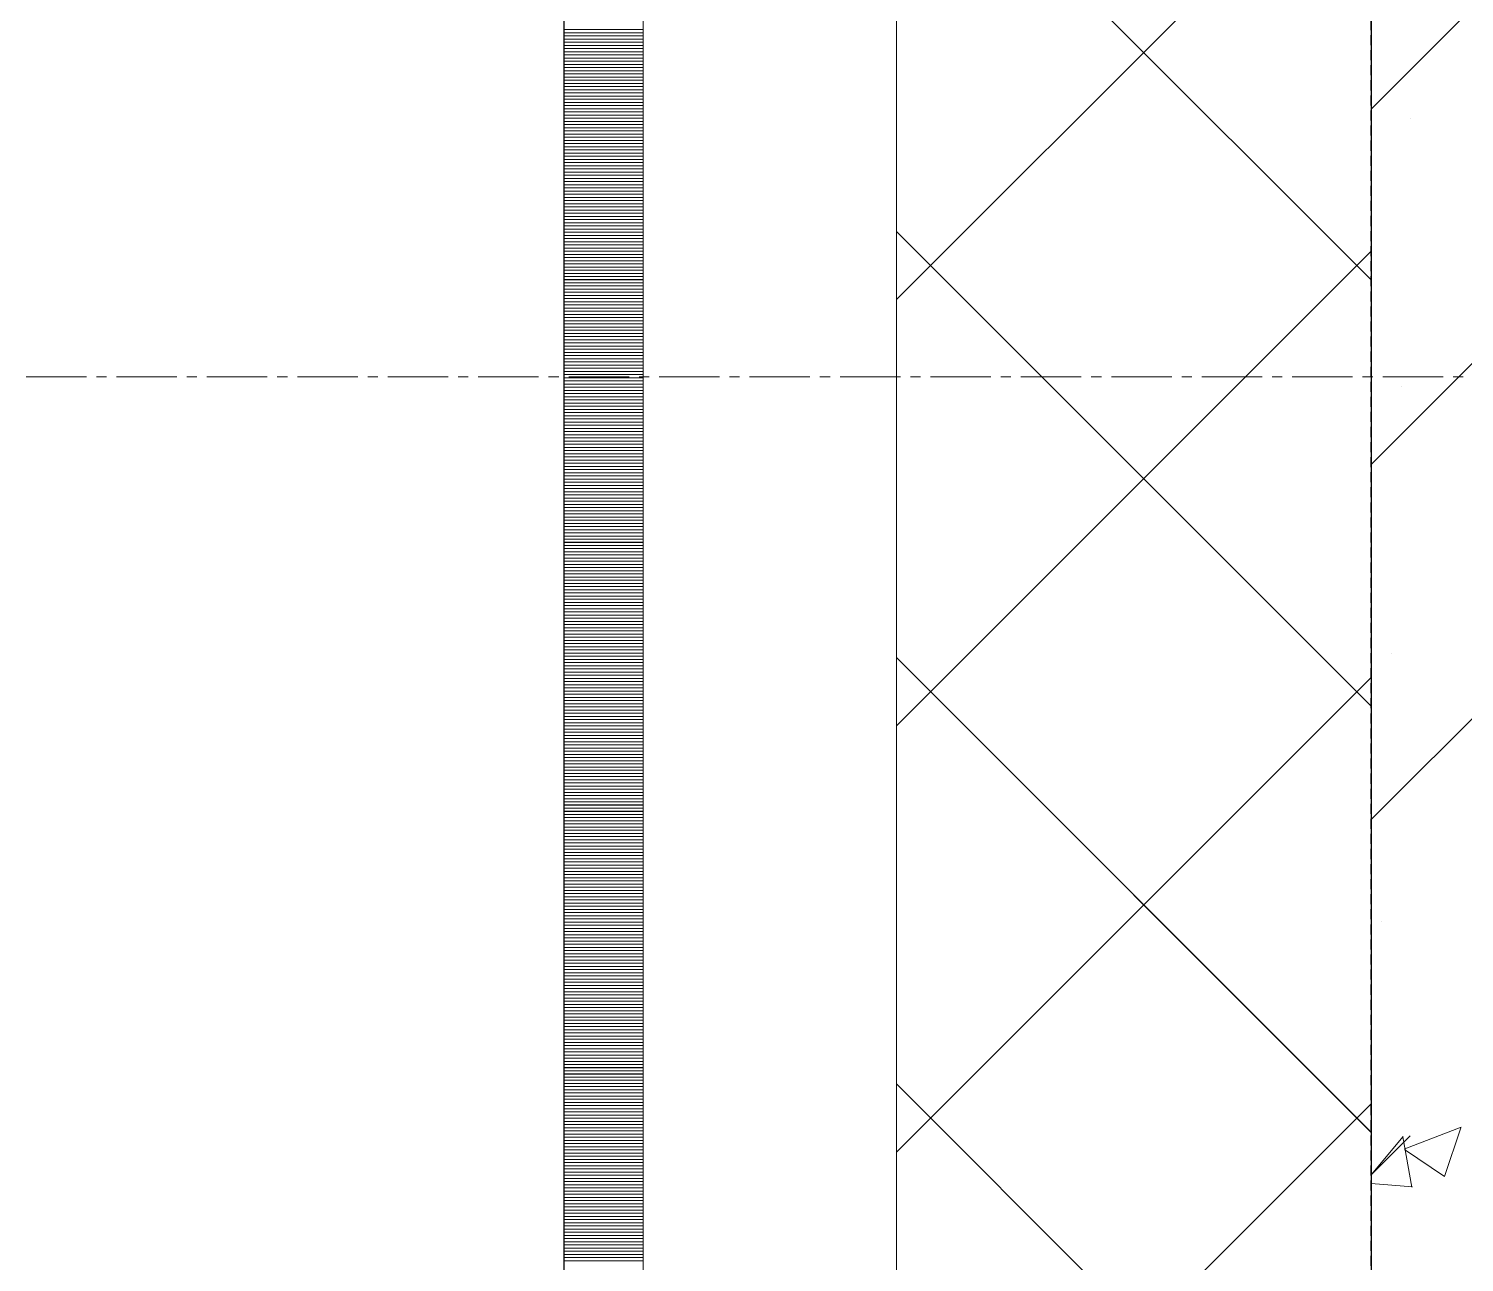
# Model space of a CAD drawing. Header units: millimetres. Extents: x 470010 to 1231400, y -134005 to 421770.
# Drawn here: x 805998.6 to 806452.1, y 158433.5 to 158823.3 of the extents above; entities that cross this region are included whole.
import ezdxf
from ezdxf.enums import TextEntityAlignment as Align

# ---------------------------------------------------------------- set-up
doc = ezdxf.new("R2010")
doc.units = ezdxf.units.MM
for name, pattern in [('CENTER2', [28.575, 19.05, -3.175, 3.175, -3.175]), ('DASHED', [19.05, 12.7, -6.35]), ('HIDDEN2', [4.7625, 3.175, -1.5875])]:
    doc.linetypes.add(name, pattern=pattern)
doc.layers.get('Defpoints').update_dxf_attribs({"color": 140})
doc.layers.add('АР_Делит', color=120, linetype='Continuous', lineweight=0, plot=False)
for name, color, linetype, lineweight in [('АР_Колонны', 70, 'Continuous', 30), ('АР_Стены ЖБ', 7, 'Continuous', 35), ('АР_Стены ПЕНОблок', 52, 'Continuous', 20), ('АР_Тонкая', 254, 'Continuous', 5), ('АР_Утеплитель', 31, 'Continuous', 0), ('АР_Штриховка', 8, 'Continuous', 0)]:
    doc.layers.add(name, color=color, linetype=linetype, lineweight=lineweight)
doc.layers.add('РД_Оси_100', color=7, linetype='Continuous', lineweight=0, true_color=0x525252)
doc.styles.add('style1', font='ARIALN.TTF')

# ---------------------------------------------------------------- blocks, each defined once
blk = doc.blocks.new('СОШ_2200_АР_ОСИ_М100_28.05.24')
at = {"layer": 'АР_Делит', "color": 251, "linetype": 'DASHED', "true_color": 0x636466}
blk.add_lwpolyline([(114955, 135155), (114955, -355), (93595.036, -355), (93595.036, 13855), (94145, 13855), (94145, 68320), (66055, 68320), (66055, 13857.73), (83455, 13857.73), (83455, -355), (45245, -355), (45245, 13145), (44695, 13145), (44695, 26755), (45245, 26755), (45245, 68320), (20455, 68320), (20455, 26755), (27955, 26755), (27955, 13145), (-355, 13145), (-355, 100855)], dxfattribs=at)
at = {"layer": 'РД_Оси_100', "color": 251, "linetype": 'CENTER2', "true_color": 0x636466}
blk.add_line((29555, 36000), (-5954.958, 36000), dxfattribs=at)
blk = doc.blocks.new('A$C9108343f')
at = {"layer": 'АР_Колонны', "color": 18, "linetype": 'HIDDEN2', "lineweight": 25, "true_color": 0x000000}
blk.add_line((140704.09, 258479.49), (140704.09, 259679.49), dxfattribs=at)
at = {"layer": 'АР_Колонны', "color": 18, "linetype": 'Continuous', "lineweight": 15, "true_color": 0x000000}
blk.add_line((140704.09, 259679.49), (140704.09, 258479.49), dxfattribs=at)
blk.add_line((140704.09, 259679.49), (140704.09, 258479.49), dxfattribs=at)
at = {"layer": 'АР_Стены ЖБ', "color": 18, "linetype": 'Continuous', "lineweight": 30, "true_color": 0x000000}
blk.add_line((140704.09, 259679.49), (140704.09, 258479.49), dxfattribs=at)
at = {"layer": 'АР_Стены ПЕНОблок', "color": 18, "linetype": 'Continuous', "lineweight": 20, "true_color": 0x000000}
blk.add_line((140704.09, 313879.49), (140704.09, 237679.49), dxfattribs=at)
at = {"layer": 'АР_Тонкая', "color": 18, "linetype": 'Continuous', "lineweight": 5, "true_color": 0x000000}
for p, q in [((140449.09, 313879.49), (140449.09, 237679.49)), ((140474.09, 313879.49), (140474.09, 237679.49)), ((140474.09, 237679.49), (140474.09, 313879.49)), ((140554.09, 237679.49), (140554.09, 313879.49))]:
    blk.add_line(p, q, dxfattribs=at)
at = {"layer": 'АР_Утеплитель', "color": 18, "linetype": 'Continuous', "lineweight": 0, "true_color": 0x000000}
for p, q in [((140554.09, 313879.49), (140554.09, 237679.49)), ((140704.09, 237679.49), (140704.09, 313879.49))]:
    blk.add_line(p, q, dxfattribs=at)
at = {"layer": 'АР_Штриховка', "color": 18, "linetype": 'Continuous', "lineweight": 5, "true_color": 0x000000}
for p, q in [((140704.09, 259164.13), (140924.09, 259384.13)), ((140704.09, 258939.62), (140924.09, 259159.62)), ((140704.09, 259051.87), (140800.62, 259148.4)), ((140704.09, 258827.37), (140716.43, 258839.7))]:
    blk.add_line(p, q, dxfattribs=at)
at = {"layer": 'АР_Штриховка', "color": 18, "linetype": 'Continuous', "lineweight": 0, "true_color": 0x000000}
for p, q in [((140704.09, 259110.22), (140554.09, 259260.22)), ((140554.09, 259103.93), (140704.09, 259253.93)), ((140449.09, 259189.24), (140474.09, 259189.24)), ((140449.09, 259188.24), (140474.09, 259188.24)), ((140449.09, 259187.24), (140474.09, 259187.24)), ((140449.09, 259186.24), (140474.09, 259186.24)), ((140449.09, 259185.24), (140474.09, 259185.24)), ((140449.09, 259184.24), (140474.09, 259184.24)), ((140449.09, 259183.24), (140474.09, 259183.24)), ((140449.09, 259182.24), (140474.09, 259182.24)), ((140449.09, 259181.24), (140474.09, 259181.24)), ((140449.09, 259180.24), (140474.09, 259180.24)), ((140449.09, 259179.24), (140474.09, 259179.24)), ((140449.09, 259178.24), (140474.09, 259178.24)), ((140449.09, 259177.24), (140474.09, 259177.24)), ((140449.09, 259176.24), (140474.09, 259176.24)), ((140449.09, 259175.24), (140474.09, 259175.24)), ((140449.09, 259174.24), (140474.09, 259174.24)), ((140449.09, 259173.24), (140474.09, 259173.24)), ((140449.09, 259172.24), (140474.09, 259172.24)), ((140449.09, 259171.24), (140474.09, 259171.24)), ((140449.09, 259170.24), (140474.09, 259170.24)), ((140449.09, 259169.24), (140474.09, 259169.24)), ((140449.09, 259168.24), (140474.09, 259168.24)), ((140449.09, 259167.24), (140474.09, 259167.24)), ((140449.09, 259166.24), (140474.09, 259166.24)), ((140449.09, 259165.24), (140474.09, 259165.24)), ((140449.09, 259164.24), (140474.09, 259164.24)), ((140449.09, 259163.24), (140474.09, 259163.24)), ((140449.09, 259162.24), (140474.09, 259162.24)), ((140449.09, 259161.24), (140474.09, 259161.24)), ((140449.09, 259160.24), (140474.09, 259160.24)), ((140449.09, 259159.24), (140474.09, 259159.24)), ((140449.09, 259158.24), (140474.09, 259158.24)), ((140716.64, 259161.09), (140716.64, 259161.09)), ((140449.09, 259157.24), (140474.09, 259157.24)), ((140449.09, 259156.24), (140474.09, 259156.24)), ((140449.09, 259155.24), (140474.09, 259155.24)), ((140449.09, 259154.24), (140474.09, 259154.24)), ((140449.09, 259153.24), (140474.09, 259153.24)), ((140449.09, 259152.24), (140474.09, 259152.24)), ((140449.09, 259151.24), (140474.09, 259151.24)), ((140449.09, 259150.24), (140474.09, 259150.24)), ((140449.09, 259149.24), (140474.09, 259149.24)), ((140449.09, 259148.24), (140474.09, 259148.24)), ((140449.09, 259147.24), (140474.09, 259147.24)), ((140449.09, 259146.24), (140474.09, 259146.24)), ((140449.09, 259145.24), (140474.09, 259145.24)), ((140449.09, 259144.24), (140474.09, 259144.24)), ((140449.09, 259143.24), (140474.09, 259143.24)), ((140449.09, 259142.24), (140474.09, 259142.24)), ((140449.09, 259141.24), (140474.09, 259141.24)), ((140449.09, 259140.24), (140474.09, 259140.24)), ((140449.09, 259139.24), (140474.09, 259139.24)), ((140449.09, 259138.24), (140474.09, 259138.24)), ((140449.09, 259137.24), (140474.09, 259137.24)), ((140449.09, 259136.24), (140474.09, 259136.24)), ((140449.09, 259135.24), (140474.09, 259135.24)), ((140449.09, 259134.24), (140474.09, 259134.24)), ((140449.09, 259133.24), (140474.09, 259133.24)), ((140449.09, 259132.24), (140474.09, 259132.24)), ((140449.09, 259131.24), (140474.09, 259131.24)), ((140449.09, 259130.24), (140474.09, 259130.24)), ((140449.09, 259129.24), (140474.09, 259129.24)), ((140449.09, 259128.24), (140474.09, 259128.24)), ((140449.09, 259127.24), (140474.09, 259127.24)), ((140449.09, 259126.24), (140474.09, 259126.24)), ((140449.09, 259125.24), (140474.09, 259125.24)), ((140449.09, 259124.24), (140474.09, 259124.24)), ((140449.09, 259123.24), (140474.09, 259123.24)), ((140449.09, 259122.24), (140474.09, 259122.24)), ((140449.09, 259121.24), (140474.09, 259121.24)), ((140704.09, 258975.51), (140554.09, 259125.51)), ((140449.09, 259120.24), (140474.09, 259120.24)), ((140449.09, 259119.24), (140474.09, 259119.24)), ((140449.09, 259118.24), (140474.09, 259118.24)), ((140449.09, 259117.24), (140474.09, 259117.24)), ((140554.09, 258969.22), (140704.09, 259119.22)), ((140449.09, 259116.24), (140474.09, 259116.24)), ((140449.09, 259115.24), (140474.09, 259115.24)), ((140449.09, 259114.24), (140474.09, 259114.24)), ((140449.09, 259113.24), (140474.09, 259113.24)), ((140449.09, 259112.24), (140474.09, 259112.24)), ((140449.09, 259111.24), (140474.09, 259111.24)), ((140449.09, 259110.24), (140474.09, 259110.24)), ((140449.09, 259109.24), (140474.09, 259109.24)), ((140449.09, 259108.24), (140474.09, 259108.24)), ((140449.09, 259107.24), (140474.09, 259107.24)), ((140449.09, 259106.24), (140474.09, 259106.24)), ((140449.09, 259105.24), (140474.09, 259105.24)), ((140449.09, 259104.24), (140474.09, 259104.24)), ((140449.09, 259103.24), (140474.09, 259103.24)), ((140449.09, 259102.24), (140474.09, 259102.24)), ((140449.09, 259101.24), (140474.09, 259101.24)), ((140449.09, 259100.24), (140474.09, 259100.24)), ((140449.09, 259099.24), (140474.09, 259099.24)), ((140449.09, 259098.24), (140474.09, 259098.24)), ((140449.09, 259097.24), (140474.09, 259097.24)), ((140449.09, 259096.24), (140474.09, 259096.24)), ((140449.09, 259095.24), (140474.09, 259095.24)), ((140449.09, 259094.24), (140474.09, 259094.24)), ((140449.09, 259093.24), (140474.09, 259093.24)), ((140449.09, 259092.24), (140474.09, 259092.24)), ((140449.09, 259091.24), (140474.09, 259091.24)), ((140449.09, 259090.24), (140474.09, 259090.24)), ((140449.09, 259089.24), (140474.09, 259089.24)), ((140449.09, 259088.24), (140474.09, 259088.24)), ((140449.09, 259087.24), (140474.09, 259087.24)), ((140449.09, 259086.24), (140474.09, 259086.24)), ((140449.09, 259085.24), (140474.09, 259085.24)), ((140449.09, 259084.24), (140474.09, 259084.24)), ((140449.09, 259083.24), (140474.09, 259083.24)), ((140449.09, 259082.24), (140474.09, 259082.24)), ((140449.09, 259081.24), (140474.09, 259081.24)), ((140449.09, 259080.24), (140474.09, 259080.24)), ((140449.09, 259079.24), (140474.09, 259079.24)), ((140449.09, 259078.24), (140474.09, 259078.24)), ((140449.09, 259077.24), (140474.09, 259077.24)), ((140449.09, 259076.24), (140474.09, 259076.24)), ((140713.55, 259076.53), (140713.55, 259076.53)), ((140449.09, 259075.24), (140474.09, 259075.24)), ((140449.09, 259074.24), (140474.09, 259074.24)), ((140449.09, 259073.24), (140474.09, 259073.24)), ((140449.09, 259072.24), (140474.09, 259072.24)), ((140449.09, 259071.24), (140474.09, 259071.24)), ((140449.09, 259070.24), (140474.09, 259070.24)), ((140449.09, 259069.24), (140474.09, 259069.24)), ((140449.09, 259068.24), (140474.09, 259068.24)), ((140449.09, 259067.24), (140474.09, 259067.24)), ((140449.09, 259066.24), (140474.09, 259066.24)), ((140449.09, 259065.24), (140474.09, 259065.24)), ((140449.09, 259064.24), (140474.09, 259064.24)), ((140449.09, 259063.24), (140474.09, 259063.24)), ((140449.09, 259062.24), (140474.09, 259062.24)), ((140449.09, 259061.24), (140474.09, 259061.24)), ((140449.09, 259060.24), (140474.09, 259060.24)), ((140449.09, 259059.24), (140474.09, 259059.24)), ((140449.09, 259058.24), (140474.09, 259058.24)), ((140449.09, 259057.24), (140474.09, 259057.24)), ((140449.09, 259056.24), (140474.09, 259056.24)), ((140449.09, 259055.24), (140474.09, 259055.24)), ((140449.09, 259054.24), (140474.09, 259054.24)), ((140449.09, 259053.24), (140474.09, 259053.24)), ((140449.09, 259052.24), (140474.09, 259052.24)), ((140449.09, 259051.24), (140474.09, 259051.24)), ((140449.09, 259050.24), (140474.09, 259050.24)), ((140449.09, 259049.24), (140474.09, 259049.24)), ((140449.09, 259048.24), (140474.09, 259048.24)), ((140449.09, 259047.24), (140474.09, 259047.24)), ((140449.09, 259046.24), (140474.09, 259046.24)), ((140449.09, 259045.24), (140474.09, 259045.24)), ((140449.09, 259044.24), (140474.09, 259044.24)), ((140449.09, 259043.24), (140474.09, 259043.24)), ((140449.09, 259042.24), (140474.09, 259042.24)), ((140449.09, 259041.24), (140474.09, 259041.24)), ((140449.09, 259040.24), (140474.09, 259040.24)), ((140449.09, 259039.24), (140474.09, 259039.24)), ((140449.09, 259038.24), (140474.09, 259038.24)), ((140449.09, 259037.24), (140474.09, 259037.24)), ((140449.09, 259036.24), (140474.09, 259036.24)), ((140449.09, 259035.24), (140474.09, 259035.24)), ((140449.09, 259034.24), (140474.09, 259034.24)), ((140449.09, 259033.24), (140474.09, 259033.24)), ((140449.09, 259032.24), (140474.09, 259032.24)), ((140449.09, 259031.24), (140474.09, 259031.24)), ((140449.09, 259030.24), (140474.09, 259030.24)), ((140449.09, 259029.24), (140474.09, 259029.24)), ((140449.09, 259028.24), (140474.09, 259028.24)), ((140449.09, 259027.24), (140474.09, 259027.24)), ((140449.09, 259026.24), (140474.09, 259026.24)), ((140449.09, 259025.24), (140474.09, 259025.24)), ((140449.09, 259024.24), (140474.09, 259024.24)), ((140449.09, 259023.24), (140474.09, 259023.24)), ((140449.09, 259022.24), (140474.09, 259022.24)), ((140449.09, 259021.24), (140474.09, 259021.24)), ((140449.09, 259020.24), (140474.09, 259020.24)), ((140449.09, 259019.24), (140474.09, 259019.24)), ((140449.09, 259018.24), (140474.09, 259018.24)), ((140449.09, 259017.24), (140474.09, 259017.24)), ((140449.09, 259016.24), (140474.09, 259016.24)), ((140449.09, 259015.24), (140474.09, 259015.24)), ((140449.09, 259014.24), (140474.09, 259014.24)), ((140449.09, 259013.24), (140474.09, 259013.24)), ((140449.09, 259012.24), (140474.09, 259012.24)), ((140449.09, 259011.24), (140474.09, 259011.24)), ((140449.09, 259010.24), (140474.09, 259010.24)), ((140449.09, 259009.24), (140474.09, 259009.24)), ((140449.09, 259008.24), (140474.09, 259008.24)), ((140449.09, 259007.24), (140474.09, 259007.24)), ((140449.09, 259006.24), (140474.09, 259006.24)), ((140449.09, 259005.24), (140474.09, 259005.24)), ((140449.09, 259004.24), (140474.09, 259004.24)), ((140449.09, 259003.24), (140474.09, 259003.24)), ((140449.09, 259002.24), (140474.09, 259002.24)), ((140449.09, 259001.24), (140474.09, 259001.24)), ((140449.09, 259000.24), (140474.09, 259000.24)), ((140449.09, 258999.24), (140474.09, 258999.24)), ((140449.09, 258998.24), (140474.09, 258998.24)), ((140449.09, 258997.24), (140474.09, 258997.24)), ((140449.09, 258996.24), (140474.09, 258996.24)), ((140449.09, 258995.24), (140474.09, 258995.24)), ((140449.09, 258994.24), (140474.09, 258994.24)), ((140449.09, 258993.24), (140474.09, 258993.24)), ((140449.09, 258992.24), (140474.09, 258992.24)), ((140449.09, 258991.24), (140474.09, 258991.24)), ((140449.09, 258990.24), (140474.09, 258990.24)), ((140704.09, 258840.81), (140554.09, 258990.81)), ((140710.46, 258991.98), (140710.46, 258991.98)), ((140449.09, 258989.24), (140474.09, 258989.24)), ((140449.09, 258988.24), (140474.09, 258988.24)), ((140449.09, 258987.24), (140474.09, 258987.24)), ((140449.09, 258986.24), (140474.09, 258986.24)), ((140449.09, 258985.24), (140474.09, 258985.24)), ((140449.09, 258984.24), (140474.09, 258984.24)), ((140449.09, 258983.24), (140474.09, 258983.24)), ((140449.09, 258982.24), (140474.09, 258982.24)), ((140449.09, 258981.24), (140474.09, 258981.24)), ((140554.09, 258834.52), (140704.09, 258984.52)), ((140449.09, 258980.24), (140474.09, 258980.24)), ((140449.09, 258979.24), (140474.09, 258979.24)), ((140449.09, 258978.24), (140474.09, 258978.24)), ((140449.09, 258977.24), (140474.09, 258977.24)), ((140449.09, 258976.24), (140474.09, 258976.24)), ((140449.09, 258975.24), (140474.09, 258975.24)), ((140449.09, 258974.24), (140474.09, 258974.24)), ((140449.09, 258973.24), (140474.09, 258973.24)), ((140449.09, 258972.24), (140474.09, 258972.24)), ((140449.09, 258971.24), (140474.09, 258971.24)), ((140449.09, 258970.24), (140474.09, 258970.24)), ((140449.09, 258969.24), (140474.09, 258969.24)), ((140449.09, 258968.24), (140474.09, 258968.24)), ((140449.09, 258967.24), (140474.09, 258967.24)), ((140449.09, 258966.24), (140474.09, 258966.24)), ((140449.09, 258965.24), (140474.09, 258965.24)), ((140449.09, 258964.24), (140474.09, 258964.24)), ((140449.09, 258963.24), (140474.09, 258963.24)), ((140449.09, 258962.24), (140474.09, 258962.24)), ((140449.09, 258961.24), (140474.09, 258961.24)), ((140449.09, 258960.24), (140474.09, 258960.24)), ((140449.09, 258959.24), (140474.09, 258959.24)), ((140449.09, 258958.24), (140474.09, 258958.24)), ((140449.09, 258957.24), (140474.09, 258957.24)), ((140449.09, 258956.24), (140474.09, 258956.24)), ((140449.09, 258955.24), (140474.09, 258955.24)), ((140449.09, 258954.24), (140474.09, 258954.24)), ((140449.09, 258953.24), (140474.09, 258953.24)), ((140449.09, 258952.24), (140474.09, 258952.24)), ((140449.09, 258951.24), (140474.09, 258951.24)), ((140449.09, 258950.24), (140474.09, 258950.24)), ((140449.09, 258949.24), (140474.09, 258949.24)), ((140449.09, 258948.24), (140474.09, 258948.24)), ((140449.09, 258947.24), (140474.09, 258947.24)), ((140449.09, 258946.24), (140474.09, 258946.24)), ((140449.09, 258945.24), (140474.09, 258945.24)), ((140449.09, 258944.24), (140474.09, 258944.24)), ((140449.09, 258943.24), (140474.09, 258943.24)), ((140449.09, 258942.24), (140474.09, 258942.24)), ((140449.09, 258941.24), (140474.09, 258941.24)), ((140449.09, 258940.24), (140474.09, 258940.24)), ((140449.09, 258939.24), (140474.09, 258939.24)), ((140449.09, 258938.24), (140474.09, 258938.24)), ((140449.09, 258937.24), (140474.09, 258937.24)), ((140449.09, 258936.24), (140474.09, 258936.24)), ((140449.09, 258935.24), (140474.09, 258935.24)), ((140449.09, 258934.24), (140474.09, 258934.24)), ((140449.09, 258933.24), (140474.09, 258933.24)), ((140449.09, 258932.24), (140474.09, 258932.24)), ((140449.09, 258931.24), (140474.09, 258931.24)), ((140449.09, 258930.24), (140474.09, 258930.24)), ((140449.09, 258929.24), (140474.09, 258929.24)), ((140449.09, 258928.24), (140474.09, 258928.24)), ((140449.09, 258927.24), (140474.09, 258927.24)), ((140449.09, 258926.24), (140474.09, 258926.24)), ((140449.09, 258925.24), (140474.09, 258925.24)), ((140449.09, 258924.24), (140474.09, 258924.24)), ((140449.09, 258923.24), (140474.09, 258923.24)), ((140449.09, 258922.24), (140474.09, 258922.24)), ((140449.09, 258921.24), (140474.09, 258921.24)), ((140449.09, 258920.24), (140474.09, 258920.24)), ((140449.09, 258919.24), (140474.09, 258919.24)), ((140449.09, 258918.24), (140474.09, 258918.24)), ((140449.09, 258917.24), (140474.09, 258917.24)), ((140449.09, 258916.24), (140474.09, 258916.24)), ((140449.09, 258915.24), (140474.09, 258915.24)), ((140449.09, 258914.24), (140474.09, 258914.24)), ((140449.09, 258913.24), (140474.09, 258913.24)), ((140449.09, 258912.24), (140474.09, 258912.24)), ((140449.09, 258911.24), (140474.09, 258911.24)), ((140449.09, 258910.24), (140474.09, 258910.24)), ((140449.09, 258909.24), (140474.09, 258909.24)), ((140449.09, 258908.24), (140474.09, 258908.24)), ((140449.09, 258907.24), (140474.09, 258907.24)), ((140449.09, 258906.24), (140474.09, 258906.24)), ((140449.09, 258905.24), (140474.09, 258905.24)), ((140449.09, 258904.24), (140474.09, 258904.24)), ((140707.37, 258907.42), (140707.37, 258907.42)), ((140449.09, 258903.24), (140474.09, 258903.24)), ((140449.09, 258902.24), (140474.09, 258902.24)), ((140449.09, 258901.24), (140474.09, 258901.24)), ((140449.09, 258900.24), (140474.09, 258900.24)), ((140449.09, 258899.24), (140474.09, 258899.24)), ((140449.09, 258898.24), (140474.09, 258898.24)), ((140449.09, 258897.24), (140474.09, 258897.24)), ((140449.09, 258896.24), (140474.09, 258896.24)), ((140449.09, 258895.24), (140474.09, 258895.24)), ((140449.09, 258894.24), (140474.09, 258894.24)), ((140449.09, 258893.24), (140474.09, 258893.24)), ((140449.09, 258892.24), (140474.09, 258892.24)), ((140449.09, 258891.24), (140474.09, 258891.24)), ((140449.09, 258890.24), (140474.09, 258890.24)), ((140449.09, 258889.24), (140474.09, 258889.24)), ((140449.09, 258888.24), (140474.09, 258888.24)), ((140449.09, 258887.24), (140474.09, 258887.24)), ((140449.09, 258886.24), (140474.09, 258886.24)), ((140449.09, 258885.24), (140474.09, 258885.24)), ((140449.09, 258884.24), (140474.09, 258884.24)), ((140449.09, 258883.24), (140474.09, 258883.24)), ((140449.09, 258882.24), (140474.09, 258882.24)), ((140449.09, 258881.24), (140474.09, 258881.24)), ((140449.09, 258880.24), (140474.09, 258880.24)), ((140449.09, 258879.24), (140474.09, 258879.24)), ((140449.09, 258878.24), (140474.09, 258878.24)), ((140449.09, 258877.24), (140474.09, 258877.24)), ((140449.09, 258876.24), (140474.09, 258876.24)), ((140449.09, 258875.24), (140474.09, 258875.24)), ((140449.09, 258874.24), (140474.09, 258874.24)), ((140449.09, 258873.24), (140474.09, 258873.24)), ((140449.09, 258872.24), (140474.09, 258872.24)), ((140449.09, 258871.24), (140474.09, 258871.24)), ((140449.09, 258870.24), (140474.09, 258870.24)), ((140449.09, 258869.24), (140474.09, 258869.24)), ((140449.09, 258868.24), (140474.09, 258868.24)), ((140449.09, 258867.24), (140474.09, 258867.24)), ((140449.09, 258866.24), (140474.09, 258866.24)), ((140449.09, 258865.24), (140474.09, 258865.24)), ((140449.09, 258864.24), (140474.09, 258864.24)), ((140449.09, 258863.24), (140474.09, 258863.24)), ((140449.09, 258862.24), (140474.09, 258862.24)), ((140449.09, 258861.24), (140474.09, 258861.24)), ((140449.09, 258860.24), (140474.09, 258860.24)), ((140449.09, 258859.24), (140474.09, 258859.24)), ((140449.09, 258858.24), (140474.09, 258858.24)), ((140449.09, 258857.24), (140474.09, 258857.24)), ((140449.09, 258856.24), (140474.09, 258856.24)), ((140449.09, 258855.24), (140474.09, 258855.24)), ((140449.09, 258854.24), (140474.09, 258854.24)), ((140704.09, 258706.1), (140554.09, 258856.1)), ((140449.09, 258853.24), (140474.09, 258853.24)), ((140449.09, 258852.24), (140474.09, 258852.24)), ((140449.09, 258851.24), (140474.09, 258851.24)), ((140449.09, 258850.24), (140474.09, 258850.24)), ((140449.09, 258849.24), (140474.09, 258849.24)), ((140554.09, 258699.82), (140704.09, 258849.82)), ((140449.09, 258848.24), (140474.09, 258848.24)), ((140449.09, 258847.24), (140474.09, 258847.24)), ((140449.09, 258846.24), (140474.09, 258846.24)), ((140449.09, 258845.24), (140474.09, 258845.24)), ((140449.09, 258844.24), (140474.09, 258844.24)), ((140449.09, 258843.24), (140474.09, 258843.24)), ((140449.09, 258842.24), (140474.09, 258842.24)), ((140449.09, 258841.24), (140474.09, 258841.24)), ((140449.09, 258840.24), (140474.09, 258840.24)), ((140714.75, 258835.62), (140732.53, 258842.44)), ((140727.3, 258826.9), (140732.45, 258842.25)), ((140449.09, 258839.24), (140474.09, 258839.24)), ((140449.09, 258838.24), (140474.09, 258838.24)), ((140449.09, 258837.24), (140474.09, 258837.24)), ((140449.09, 258836.24), (140474.09, 258836.24)), ((140704.09, 258827.34), (140714.27, 258839.47)), ((140717.01, 258823.5), (140714.07, 258839.42)), ((140714.66, 258835.42), (140727.3, 258826.9)), ((140449.09, 258835.24), (140474.09, 258835.24)), ((140449.09, 258834.24), (140474.09, 258834.24)), ((140449.09, 258833.24), (140474.09, 258833.24)), ((140449.09, 258832.24), (140474.09, 258832.24)), ((140449.09, 258831.24), (140474.09, 258831.24)), ((140449.09, 258830.24), (140474.09, 258830.24)), ((140449.09, 258829.24), (140474.09, 258829.24)), ((140449.09, 258828.24), (140474.09, 258828.24)), ((140449.09, 258827.24), (140474.09, 258827.24)), ((140449.09, 258826.24), (140474.09, 258826.24)), ((140449.09, 258825.24), (140474.09, 258825.24)), ((140449.09, 258824.24), (140474.09, 258824.24)), ((140449.09, 258823.24), (140474.09, 258823.24)), ((140449.09, 258822.24), (140474.09, 258822.24)), ((140704.09, 258824.68), (140717.21, 258823.54)), ((140704.28, 258822.87), (140704.28, 258822.87)), ((140449.09, 258821.24), (140474.09, 258821.24)), ((140449.09, 258820.24), (140474.09, 258820.24)), ((140449.09, 258819.24), (140474.09, 258819.24)), ((140449.09, 258818.24), (140474.09, 258818.24)), ((140449.09, 258817.24), (140474.09, 258817.24)), ((140449.09, 258816.24), (140474.09, 258816.24)), ((140449.09, 258815.24), (140474.09, 258815.24)), ((140449.09, 258814.24), (140474.09, 258814.24)), ((140449.09, 258813.24), (140474.09, 258813.24)), ((140449.09, 258812.24), (140474.09, 258812.24)), ((140449.09, 258811.24), (140474.09, 258811.24)), ((140449.09, 258810.24), (140474.09, 258810.24)), ((140449.09, 258809.24), (140474.09, 258809.24)), ((140449.09, 258808.24), (140474.09, 258808.24)), ((140449.09, 258807.24), (140474.09, 258807.24)), ((140449.09, 258806.24), (140474.09, 258806.24)), ((140449.09, 258805.24), (140474.09, 258805.24)), ((140449.09, 258804.24), (140474.09, 258804.24)), ((140449.09, 258803.24), (140474.09, 258803.24)), ((140449.09, 258802.24), (140474.09, 258802.24)), ((140449.09, 258801.24), (140474.09, 258801.24)), ((140449.09, 258800.24), (140474.09, 258800.24))]:
    blk.add_line(p, q, dxfattribs=at)
at = {"layer": 'РД_Оси_100'}
blk.add_blockref('СОШ_2200_АР_ОСИ_М100_28.05.24', (140804.09, 223079.49), dxfattribs=at)
at = {"layer": 'Defpoints', "color": 18, "true_color": 0x000000, "style": 'style1'}
for p in [(143949.34, 316089.12), (143974.98, 281639.5), (143890.4, 273244.71), (143839.99, 264276.81), (143967.75, 254892.38), (12251.96, 104178.14), (12382.58, 96023.14)]:
    blk.add_attdef('АР-ПОМЕЩЕНИЕ:НАИМЕНОВАНИЕ', text='', height=100, dxfattribs=at).set_placement(p, align=Align.MIDDLE)
at = {"layer": 'Defpoints', "color": 18, "true_color": 0x000000, "style": 'style1', "flags": 8}
for p in [(143951.3, 279099.09), (143848.34, 269251.11), (143875.33, 260094.25), (144049.74, 250824.7), (163419.28, 238153.36), (155897.46, 237965.97), (183037.2, 237965.97), (143342.94, 237876.19)]:
    blk.add_attdef('АР-ПОМЕЩЕНИЕ:НАИМЕНОВАНИЕ', text='', height=100, dxfattribs=at).set_placement(p, align=Align.MIDDLE)

msp = doc.modelspace()

# ---------------------------------------------------------------- linework, layer by layer
at = {"layer": 'АР_Колонны', "color": 18, "linetype": 'HIDDEN2', "lineweight": 25, "true_color": 0x000000}
msp.add_line((806422.706, 158113.25), (806422.706, 159313.25), dxfattribs=at)
at = {"layer": 'АР_Колонны', "color": 18, "linetype": 'Continuous', "lineweight": 15, "true_color": 0x000000}
msp.add_line((806422.706, 159313.25), (806422.706, 158113.25), dxfattribs=at)
msp.add_line((806422.706, 159313.25), (806422.706, 158113.25), dxfattribs=at)
at = {"layer": 'АР_Стены ЖБ', "color": 18, "linetype": 'Continuous', "lineweight": 30, "true_color": 0x000000}
msp.add_line((806422.706, 159313.25), (806422.706, 158113.25), dxfattribs=at)
at = {"layer": 'АР_Стены ПЕНОблок', "color": 18, "linetype": 'Continuous', "lineweight": 20, "true_color": 0x000000}
msp.add_line((806422.706, 213513.251), (806422.706, 137313.251), dxfattribs=at)
at = {"layer": 'АР_Тонкая', "color": 18, "linetype": 'Continuous', "lineweight": 5, "true_color": 0x000000}
for p, q in [((806167.706, 213513.251), (806167.706, 137313.251)), ((806192.706, 213513.251), (806192.706, 137313.251)), ((806192.706, 137313.251), (806192.706, 213513.251)), ((806272.706, 137313.251), (806272.706, 213513.251))]:
    msp.add_line(p, q, dxfattribs=at)
at = {"layer": 'АР_Утеплитель', "color": 18, "linetype": 'Continuous', "lineweight": 0, "true_color": 0x000000}
for p, q in [((806272.706, 213513.251), (806272.706, 137313.251)), ((806422.706, 137313.251), (806422.706, 213513.251))]:
    msp.add_line(p, q, dxfattribs=at)
at = {"layer": 'АР_Штриховка', "color": 18, "linetype": 'Continuous', "lineweight": 5, "true_color": 0x000000}
for p, q in [((806422.706, 158797.883), (806642.706, 159017.883)), ((806422.706, 158573.377), (806642.706, 158793.377)), ((806422.706, 158685.63), (806519.229, 158782.154)), ((806422.706, 158461.124), (806435.039, 158473.457))]:
    msp.add_line(p, q, dxfattribs=at)
at = {"layer": 'АР_Штриховка', "color": 18, "linetype": 'Continuous', "lineweight": 0, "true_color": 0x000000}
for p, q in [((806422.706, 158743.973), (806272.706, 158893.973)), ((806272.706, 158737.686), (806422.706, 158887.686)), ((806167.706, 158823), (806192.706, 158823)), ((806167.706, 158822), (806192.706, 158822)), ((806167.706, 158821), (806192.706, 158821)), ((806167.706, 158820), (806192.706, 158820)), ((806167.706, 158819), (806192.706, 158819)), ((806167.706, 158818), (806192.706, 158818)), ((806167.706, 158817), (806192.706, 158817)), ((806167.706, 158816), (806192.706, 158816)), ((806167.706, 158815), (806192.706, 158815)), ((806167.706, 158814), (806192.706, 158814)), ((806167.706, 158813), (806192.706, 158813)), ((806167.706, 158812), (806192.706, 158812)), ((806167.706, 158811), (806192.706, 158811)), ((806167.706, 158810), (806192.706, 158810)), ((806167.706, 158809), (806192.706, 158809)), ((806167.706, 158808), (806192.706, 158808)), ((806167.706, 158807), (806192.706, 158807)), ((806167.706, 158806), (806192.706, 158806)), ((806167.706, 158805), (806192.706, 158805)), ((806167.706, 158804), (806192.706, 158804)), ((806167.706, 158803), (806192.706, 158803)), ((806167.706, 158802), (806192.706, 158802)), ((806167.706, 158801), (806192.706, 158801)), ((806167.706, 158800), (806192.706, 158800)), ((806167.706, 158799), (806192.706, 158799)), ((806167.706, 158798), (806192.706, 158798)), ((806167.706, 158797), (806192.706, 158797)), ((806167.706, 158796), (806192.706, 158796)), ((806167.706, 158795), (806192.706, 158795)), ((806167.706, 158794), (806192.706, 158794)), ((806167.706, 158793), (806192.706, 158793)), ((806167.706, 158792), (806192.706, 158792)), ((806167.706, 158791), (806192.706, 158791)), ((806167.706, 158790), (806192.706, 158790)), ((806167.706, 158789), (806192.706, 158789)), ((806167.706, 158788), (806192.706, 158788)), ((806167.706, 158787), (806192.706, 158787)), ((806167.706, 158786), (806192.706, 158786)), ((806167.706, 158785), (806192.706, 158785)), ((806167.706, 158784), (806192.706, 158784)), ((806167.706, 158783), (806192.706, 158783)), ((806167.706, 158782), (806192.706, 158782)), ((806167.706, 158781), (806192.706, 158781)), ((806167.706, 158780), (806192.706, 158780)), ((806167.706, 158779), (806192.706, 158779)), ((806167.706, 158778), (806192.706, 158778)), ((806167.706, 158777), (806192.706, 158777)), ((806167.706, 158776), (806192.706, 158776)), ((806167.706, 158775), (806192.706, 158775)), ((806167.706, 158774), (806192.706, 158774)), ((806167.706, 158773), (806192.706, 158773)), ((806167.706, 158772), (806192.706, 158772)), ((806167.706, 158771), (806192.706, 158771)), ((806167.706, 158770), (806192.706, 158770)), ((806167.706, 158769), (806192.706, 158769)), ((806167.706, 158768), (806192.706, 158768)), ((806167.706, 158767), (806192.706, 158767)), ((806167.706, 158766), (806192.706, 158766)), ((806167.706, 158765), (806192.706, 158765)), ((806167.706, 158764), (806192.706, 158764)), ((806167.706, 158763), (806192.706, 158763)), ((806167.706, 158762), (806192.706, 158762)), ((806167.706, 158761), (806192.706, 158761)), ((806167.706, 158760), (806192.706, 158760)), ((806167.706, 158759), (806192.706, 158759)), ((806167.706, 158758), (806192.706, 158758)), ((806167.706, 158757), (806192.706, 158757)), ((806422.706, 158609.269), (806272.706, 158759.269)), ((806167.706, 158756), (806192.706, 158756)), ((806167.706, 158755), (806192.706, 158755)), ((806167.706, 158754), (806192.706, 158754)), ((806167.706, 158753), (806192.706, 158753)), ((806167.706, 158752), (806192.706, 158752)), ((806272.706, 158602.982), (806422.706, 158752.982)), ((806167.706, 158751), (806192.706, 158751)), ((806167.706, 158750), (806192.706, 158750)), ((806167.706, 158749), (806192.706, 158749)), ((806167.706, 158748), (806192.706, 158748)), ((806167.706, 158747), (806192.706, 158747)), ((806167.706, 158746), (806192.706, 158746)), ((806167.706, 158745), (806192.706, 158745)), ((806167.706, 158744), (806192.706, 158744)), ((806167.706, 158743), (806192.706, 158743)), ((806167.706, 158742), (806192.706, 158742)), ((806167.706, 158741), (806192.706, 158741)), ((806167.706, 158740), (806192.706, 158740)), ((806167.706, 158739), (806192.706, 158739)), ((806167.706, 158738), (806192.706, 158738)), ((806167.706, 158737), (806192.706, 158737)), ((806167.706, 158736), (806192.706, 158736)), ((806167.706, 158735), (806192.706, 158735)), ((806167.706, 158734), (806192.706, 158734)), ((806167.706, 158733), (806192.706, 158733)), ((806167.706, 158732), (806192.706, 158732)), ((806167.706, 158731), (806192.706, 158731)), ((806167.706, 158730), (806192.706, 158730)), ((806167.706, 158729), (806192.706, 158729)), ((806167.706, 158728), (806192.706, 158728)), ((806167.706, 158727), (806192.706, 158727)), ((806167.706, 158726), (806192.706, 158726)), ((806167.706, 158725), (806192.706, 158725)), ((806167.706, 158724), (806192.706, 158724)), ((806167.706, 158723), (806192.706, 158723)), ((806167.706, 158722), (806192.706, 158722)), ((806167.706, 158721), (806192.706, 158721)), ((806167.706, 158720), (806192.706, 158720)), ((806167.706, 158719), (806192.706, 158719)), ((806167.706, 158718), (806192.706, 158718)), ((806167.706, 158717), (806192.706, 158717)), ((806167.706, 158716), (806192.706, 158716)), ((806167.706, 158715), (806192.706, 158715)), ((806167.706, 158714), (806192.706, 158714)), ((806167.706, 158713), (806192.706, 158713)), ((806167.706, 158712), (806192.706, 158712)), ((806167.706, 158711), (806192.706, 158711)), ((806167.706, 158710), (806192.706, 158710)), ((806167.706, 158709), (806192.706, 158709)), ((806167.706, 158708), (806192.706, 158708)), ((806167.706, 158707), (806192.706, 158707)), ((806167.706, 158706), (806192.706, 158706)), ((806167.706, 158705), (806192.706, 158705)), ((806167.706, 158704), (806192.706, 158704)), ((806167.706, 158703), (806192.706, 158703)), ((806167.706, 158702), (806192.706, 158702)), ((806167.706, 158701), (806192.706, 158701)), ((806167.706, 158700), (806192.706, 158700)), ((806167.706, 158699), (806192.706, 158699)), ((806167.706, 158698), (806192.706, 158698)), ((806167.706, 158697), (806192.706, 158697)), ((806167.706, 158696), (806192.706, 158696)), ((806167.706, 158695), (806192.706, 158695)), ((806167.706, 158694), (806192.706, 158694)), ((806167.706, 158693), (806192.706, 158693)), ((806167.706, 158692), (806192.706, 158692)), ((806167.706, 158691), (806192.706, 158691)), ((806167.706, 158690), (806192.706, 158690)), ((806167.706, 158689), (806192.706, 158689)), ((806167.706, 158688), (806192.706, 158688)), ((806167.706, 158687), (806192.706, 158687)), ((806167.706, 158686), (806192.706, 158686)), ((806167.706, 158685), (806192.706, 158685)), ((806167.706, 158684), (806192.706, 158684)), ((806167.706, 158683), (806192.706, 158683)), ((806167.706, 158682), (806192.706, 158682)), ((806167.706, 158681), (806192.706, 158681)), ((806167.706, 158680), (806192.706, 158680)), ((806167.706, 158679), (806192.706, 158679)), ((806167.706, 158678), (806192.706, 158678)), ((806167.706, 158677), (806192.706, 158677)), ((806167.706, 158676), (806192.706, 158676)), ((806167.706, 158675), (806192.706, 158675)), ((806167.706, 158674), (806192.706, 158674)), ((806167.706, 158673), (806192.706, 158673)), ((806167.706, 158672), (806192.706, 158672)), ((806167.706, 158671), (806192.706, 158671)), ((806167.706, 158670), (806192.706, 158670)), ((806167.706, 158669), (806192.706, 158669)), ((806167.706, 158668), (806192.706, 158668)), ((806167.706, 158667), (806192.706, 158667)), ((806167.706, 158666), (806192.706, 158666)), ((806167.706, 158665), (806192.706, 158665)), ((806167.706, 158664), (806192.706, 158664)), ((806167.706, 158663), (806192.706, 158663)), ((806167.706, 158662), (806192.706, 158662)), ((806167.706, 158661), (806192.706, 158661)), ((806167.706, 158660), (806192.706, 158660)), ((806167.706, 158659), (806192.706, 158659)), ((806167.706, 158658), (806192.706, 158658)), ((806167.706, 158657), (806192.706, 158657)), ((806167.706, 158656), (806192.706, 158656)), ((806167.706, 158655), (806192.706, 158655)), ((806167.706, 158654), (806192.706, 158654)), ((806167.706, 158653), (806192.706, 158653)), ((806167.706, 158652), (806192.706, 158652)), ((806167.706, 158651), (806192.706, 158651)), ((806167.706, 158650), (806192.706, 158650)), ((806167.706, 158649), (806192.706, 158649)), ((806167.706, 158648), (806192.706, 158648)), ((806167.706, 158647), (806192.706, 158647)), ((806167.706, 158646), (806192.706, 158646)), ((806167.706, 158645), (806192.706, 158645)), ((806167.706, 158644), (806192.706, 158644)), ((806167.706, 158643), (806192.706, 158643)), ((806167.706, 158642), (806192.706, 158642)), ((806167.706, 158641), (806192.706, 158641)), ((806167.706, 158640), (806192.706, 158640)), ((806167.706, 158639), (806192.706, 158639)), ((806167.706, 158638), (806192.706, 158638)), ((806167.706, 158637), (806192.706, 158637)), ((806167.706, 158636), (806192.706, 158636)), ((806167.706, 158635), (806192.706, 158635)), ((806167.706, 158634), (806192.706, 158634)), ((806167.706, 158633), (806192.706, 158633)), ((806167.706, 158632), (806192.706, 158632)), ((806167.706, 158631), (806192.706, 158631)), ((806167.706, 158630), (806192.706, 158630)), ((806167.706, 158629), (806192.706, 158629)), ((806167.706, 158628), (806192.706, 158628)), ((806167.706, 158627), (806192.706, 158627)), ((806167.706, 158626), (806192.706, 158626)), ((806167.706, 158625), (806192.706, 158625)), ((806167.706, 158624), (806192.706, 158624)), ((806167.706, 158623), (806192.706, 158623)), ((806167.706, 158622), (806192.706, 158622)), ((806167.706, 158621), (806192.706, 158621)), ((806422.706, 158474.565), (806272.706, 158624.565)), ((806167.706, 158620), (806192.706, 158620)), ((806167.706, 158619), (806192.706, 158619)), ((806167.706, 158618), (806192.706, 158618)), ((806167.706, 158617), (806192.706, 158617)), ((806167.706, 158616), (806192.706, 158616)), ((806272.706, 158468.278), (806422.706, 158618.278)), ((806167.706, 158615), (806192.706, 158615)), ((806167.706, 158614), (806192.706, 158614)), ((806167.706, 158613), (806192.706, 158613)), ((806167.706, 158612), (806192.706, 158612)), ((806167.706, 158611), (806192.706, 158611)), ((806167.706, 158610), (806192.706, 158610)), ((806167.706, 158609), (806192.706, 158609)), ((806167.706, 158608), (806192.706, 158608)), ((806167.706, 158607), (806192.706, 158607)), ((806167.706, 158606), (806192.706, 158606)), ((806167.706, 158605), (806192.706, 158605)), ((806167.706, 158604), (806192.706, 158604)), ((806167.706, 158603), (806192.706, 158603)), ((806167.706, 158602), (806192.706, 158602)), ((806167.706, 158601), (806192.706, 158601)), ((806167.706, 158600), (806192.706, 158600)), ((806167.706, 158599), (806192.706, 158599)), ((806167.706, 158598), (806192.706, 158598)), ((806167.706, 158597), (806192.706, 158597)), ((806167.706, 158596), (806192.706, 158596)), ((806167.706, 158595), (806192.706, 158595)), ((806167.706, 158594), (806192.706, 158594)), ((806167.706, 158593), (806192.706, 158593)), ((806167.706, 158592), (806192.706, 158592)), ((806167.706, 158591), (806192.706, 158591)), ((806167.706, 158590), (806192.706, 158590)), ((806167.706, 158589), (806192.706, 158589)), ((806167.706, 158588), (806192.706, 158588)), ((806167.706, 158587), (806192.706, 158587)), ((806167.706, 158586), (806192.706, 158586)), ((806167.706, 158585), (806192.706, 158585)), ((806167.706, 158584), (806192.706, 158584)), ((806167.706, 158583), (806192.706, 158583)), ((806167.706, 158582), (806192.706, 158582)), ((806167.706, 158581), (806192.706, 158581)), ((806167.706, 158580), (806192.706, 158580)), ((806167.706, 158579), (806192.706, 158579)), ((806167.706, 158578), (806192.706, 158578)), ((806167.706, 158577), (806192.706, 158577)), ((806167.706, 158576), (806192.706, 158576)), ((806167.706, 158575), (806192.706, 158575)), ((806167.706, 158574), (806192.706, 158574)), ((806167.706, 158573), (806192.706, 158573)), ((806167.706, 158572), (806192.706, 158572)), ((806167.706, 158571), (806192.706, 158571)), ((806167.706, 158570), (806192.706, 158570)), ((806167.706, 158569), (806192.706, 158569)), ((806167.706, 158568), (806192.706, 158568)), ((806167.706, 158567), (806192.706, 158567)), ((806167.706, 158566), (806192.706, 158566)), ((806167.706, 158565), (806192.706, 158565)), ((806167.706, 158564), (806192.706, 158564)), ((806167.706, 158563), (806192.706, 158563)), ((806167.706, 158562), (806192.706, 158562)), ((806167.706, 158561), (806192.706, 158561)), ((806167.706, 158560), (806192.706, 158560)), ((806167.706, 158559), (806192.706, 158559)), ((806167.706, 158558), (806192.706, 158558)), ((806167.706, 158557), (806192.706, 158557)), ((806167.706, 158556), (806192.706, 158556)), ((806167.706, 158555), (806192.706, 158555)), ((806167.706, 158554), (806192.706, 158554)), ((806167.706, 158553), (806192.706, 158553)), ((806167.706, 158552), (806192.706, 158552)), ((806167.706, 158551), (806192.706, 158551)), ((806167.706, 158550), (806192.706, 158550)), ((806167.706, 158549), (806192.706, 158549)), ((806167.706, 158548), (806192.706, 158548)), ((806167.706, 158547), (806192.706, 158547)), ((806167.706, 158546), (806192.706, 158546)), ((806167.706, 158545), (806192.706, 158545)), ((806167.706, 158544), (806192.706, 158544)), ((806167.706, 158543), (806192.706, 158543)), ((806167.706, 158542), (806192.706, 158542)), ((806167.706, 158541), (806192.706, 158541)), ((806167.706, 158540), (806192.706, 158540)), ((806167.706, 158539), (806192.706, 158539)), ((806167.706, 158538), (806192.706, 158538)), ((806167.706, 158537), (806192.706, 158537)), ((806167.706, 158536), (806192.706, 158536)), ((806167.706, 158535), (806192.706, 158535)), ((806167.706, 158534), (806192.706, 158534)), ((806167.706, 158533), (806192.706, 158533)), ((806167.706, 158532), (806192.706, 158532)), ((806167.706, 158531), (806192.706, 158531)), ((806167.706, 158530), (806192.706, 158530)), ((806167.706, 158529), (806192.706, 158529)), ((806167.706, 158528), (806192.706, 158528)), ((806167.706, 158527), (806192.706, 158527)), ((806167.706, 158526), (806192.706, 158526)), ((806167.706, 158525), (806192.706, 158525)), ((806167.706, 158524), (806192.706, 158524)), ((806167.706, 158523), (806192.706, 158523)), ((806167.706, 158522), (806192.706, 158522)), ((806167.706, 158521), (806192.706, 158521)), ((806167.706, 158520), (806192.706, 158520)), ((806167.706, 158519), (806192.706, 158519)), ((806167.706, 158518), (806192.706, 158518)), ((806167.706, 158517), (806192.706, 158517)), ((806167.706, 158516), (806192.706, 158516)), ((806167.706, 158515), (806192.706, 158515)), ((806167.706, 158514), (806192.706, 158514)), ((806167.706, 158513), (806192.706, 158513)), ((806167.706, 158512), (806192.706, 158512)), ((806167.706, 158511), (806192.706, 158511)), ((806167.706, 158510), (806192.706, 158510)), ((806167.706, 158509), (806192.706, 158509)), ((806167.706, 158508), (806192.706, 158508)), ((806167.706, 158507), (806192.706, 158507)), ((806167.706, 158506), (806192.706, 158506)), ((806167.706, 158505), (806192.706, 158505)), ((806167.706, 158504), (806192.706, 158504)), ((806167.706, 158503), (806192.706, 158503)), ((806167.706, 158502), (806192.706, 158502)), ((806167.706, 158501), (806192.706, 158501)), ((806167.706, 158500), (806192.706, 158500)), ((806167.706, 158499), (806192.706, 158499)), ((806167.706, 158498), (806192.706, 158498)), ((806167.706, 158497), (806192.706, 158497)), ((806167.706, 158496), (806192.706, 158496)), ((806167.706, 158495), (806192.706, 158495)), ((806167.706, 158494), (806192.706, 158494)), ((806167.706, 158493), (806192.706, 158493)), ((806167.706, 158492), (806192.706, 158492)), ((806167.706, 158491), (806192.706, 158491)), ((806167.706, 158490), (806192.706, 158490)), ((806167.706, 158489), (806192.706, 158489)), ((806422.706, 158339.861), (806272.706, 158489.861)), ((806167.706, 158488), (806192.706, 158488)), ((806167.706, 158487), (806192.706, 158487)), ((806167.706, 158486), (806192.706, 158486)), ((806167.706, 158485), (806192.706, 158485)), ((806167.706, 158484), (806192.706, 158484)), ((806167.706, 158483), (806192.706, 158483)), ((806167.706, 158482), (806192.706, 158482)), ((806167.706, 158481), (806192.706, 158481)), ((806167.706, 158480), (806192.706, 158480)), ((806272.706, 158333.575), (806422.706, 158483.575)), ((806167.706, 158479), (806192.706, 158479)), ((806167.706, 158478), (806192.706, 158478)), ((806167.706, 158477), (806192.706, 158477)), ((806167.706, 158476), (806192.706, 158476)), ((806433.36, 158469.373), (806451.145, 158476.2)), ((806445.916, 158460.659), (806451.066, 158476.008)), ((806167.706, 158475), (806192.706, 158475)), ((806167.706, 158474), (806192.706, 158474)), ((806167.706, 158473), (806192.706, 158473)), ((806167.706, 158472), (806192.706, 158472)), ((806167.706, 158471), (806192.706, 158471)), ((806422.706, 158461.095), (806432.884, 158473.225)), ((806435.618, 158457.256), (806432.681, 158473.177)), ((806167.706, 158470), (806192.706, 158470)), ((806167.706, 158469), (806192.706, 158469)), ((806167.706, 158468), (806192.706, 158468)), ((806167.706, 158467), (806192.706, 158467)), ((806433.274, 158469.183), (806445.909, 158460.661)), ((806167.706, 158466), (806192.706, 158466)), ((806167.706, 158465), (806192.706, 158465)), ((806167.706, 158464), (806192.706, 158464)), ((806167.706, 158463), (806192.706, 158463)), ((806167.706, 158462), (806192.706, 158462)), ((806167.706, 158461), (806192.706, 158461)), ((806167.706, 158460), (806192.706, 158460)), ((806167.706, 158459), (806192.706, 158459)), ((806167.706, 158458), (806192.706, 158458)), ((806422.706, 158458.441), (806435.82, 158457.293)), ((806167.706, 158457), (806192.706, 158457)), ((806167.706, 158456), (806192.706, 158456)), ((806167.706, 158455), (806192.706, 158455)), ((806167.706, 158454), (806192.706, 158454)), ((806167.706, 158453), (806192.706, 158453)), ((806167.706, 158452), (806192.706, 158452)), ((806167.706, 158451), (806192.706, 158451)), ((806167.706, 158450), (806192.706, 158450)), ((806167.706, 158449), (806192.706, 158449)), ((806167.706, 158448), (806192.706, 158448)), ((806167.706, 158447), (806192.706, 158447)), ((806167.706, 158446), (806192.706, 158446)), ((806167.706, 158445), (806192.706, 158445)), ((806167.706, 158444), (806192.706, 158444)), ((806167.706, 158443), (806192.706, 158443)), ((806167.706, 158442), (806192.706, 158442)), ((806167.706, 158441), (806192.706, 158441)), ((806167.706, 158440), (806192.706, 158440)), ((806167.706, 158439), (806192.706, 158439)), ((806167.706, 158438), (806192.706, 158438)), ((806167.706, 158437), (806192.706, 158437)), ((806167.706, 158436), (806192.706, 158436)), ((806167.706, 158435), (806192.706, 158435)), ((806167.706, 158434), (806192.706, 158434))]:
    msp.add_line(p, q, dxfattribs=at)

# ---------------------------------------------------------------- block references
msp.add_blockref('A$C9108343f', (665718.612, -100366.242))
at = {"layer": 'РД_Оси_100'}
msp.add_blockref('СОШ_2200_АР_ОСИ_М100_28.05.24', (806522.706, 122713.251), dxfattribs=at)

doc.saveas('drawing.dxf')
